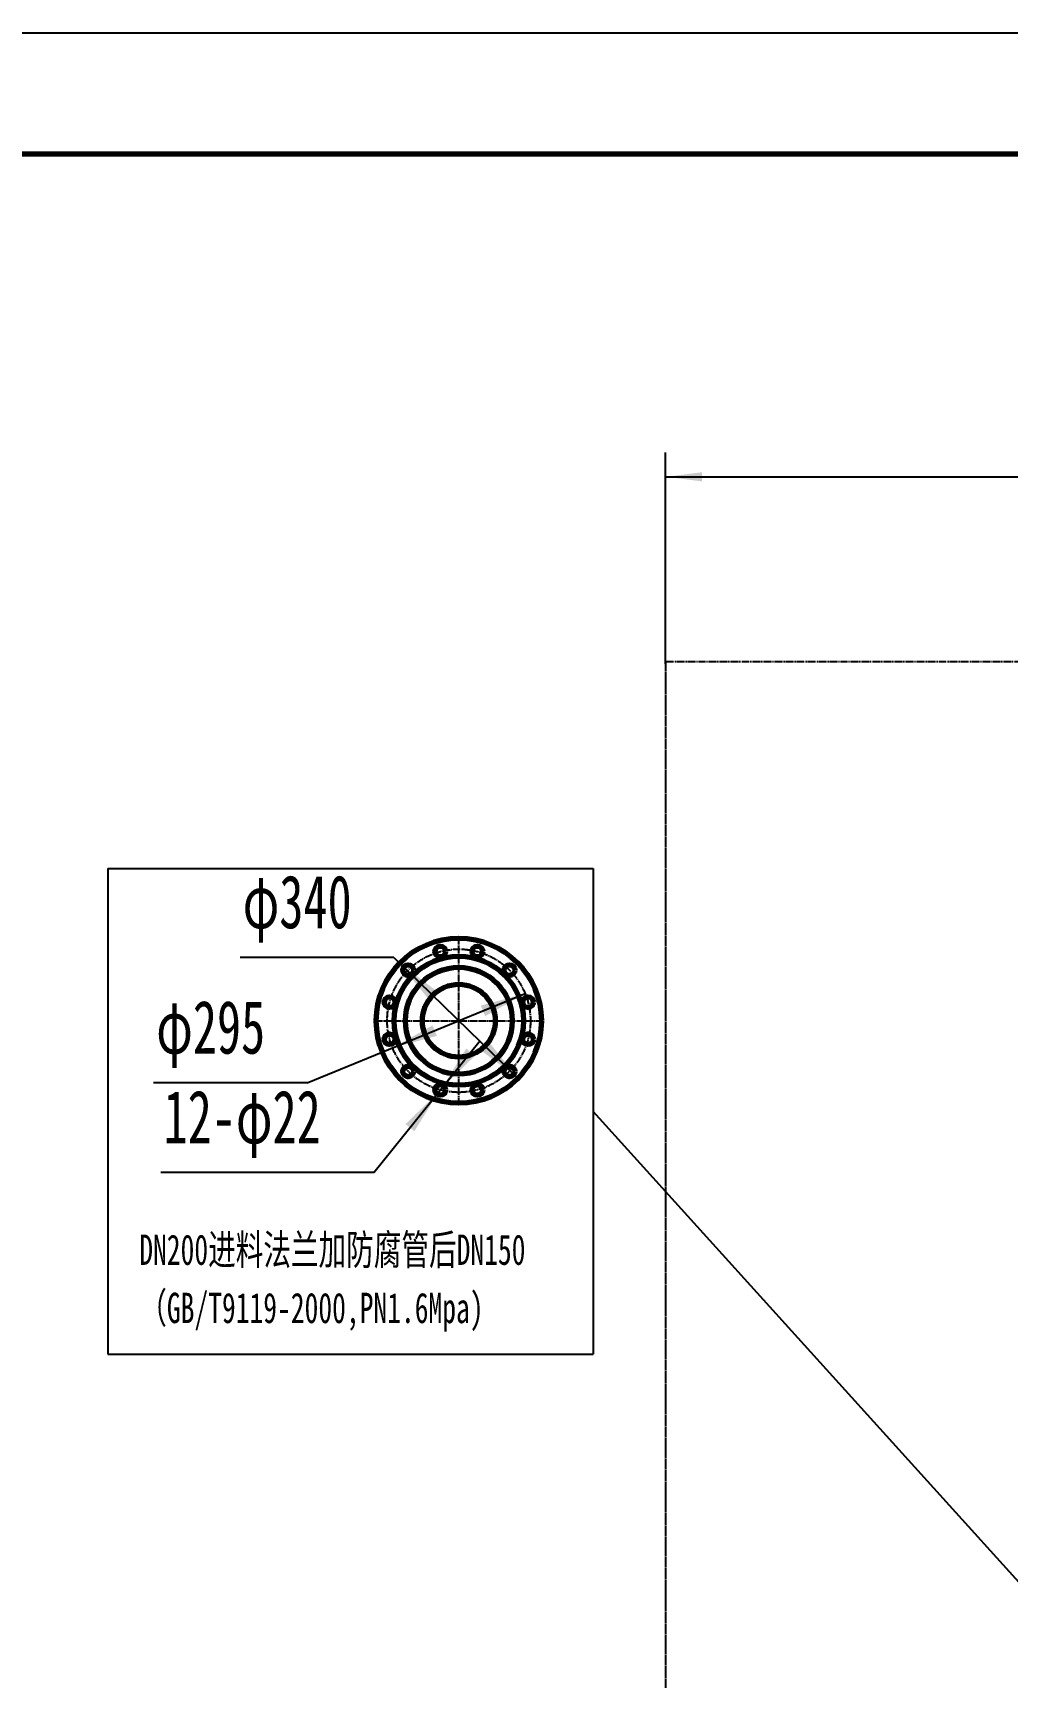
# Model space of a CAD drawing. Header units: millimetres. Extents: x -14850 to 14850, y -10500 to 10500.
# Drawn here: x 2955 to 6968, y 3728 to 10500 of the extents above; entities that cross this region are included whole.
import ezdxf

# ---------------------------------------------------------------- set-up
doc = ezdxf.new("R2010")
doc.units = ezdxf.units.MM
doc.linetypes.add('EB_DASHDOT', pattern=[39, 30, -3, 3, -3])
doc.linetypes.add('EB_DASHDOTDOT', pattern=[45, 30, -3, 3, -3, 3, -3])
for name, color, linetype, lineweight in [('CAXA0', 7, 'Continuous', 70), ('CAXA1', 1, 'EB_DASHDOT', 25), ('CAXA3', 7, 'Continuous', 25), ('CAXA4', 3, 'Continuous', 25)]:
    doc.layers.add(name, color=color, linetype=linetype, lineweight=lineweight)
doc.styles.add('标准', font='', dxfattribs={"width": 0.667})
doc.styles.get('标准').set_extended_font_data('NSimSun')
doc.dimstyles.new('标准', dxfattribs={"dimscale": 50, "dimtxt": 3.5, "dimasz": 3, "dimexe": 2, "dimexo": 0, "dimtad": 1, "dimdec": 1, "dimzin": 12, "dimdsep": 46, "dimtxsty": '标准', "dimcen": 0, "dimdle": 4, "dimaunit": 1, "dimazin": 2, "dimtfac": 1, "dimtdec": 3, "dimtmove": 0, "dimatfit": 3, "dimfxl": 0, "dimtolj": 1, "dimtzin": 0, "dimarcsym": 0})

# ---------------------------------------------------------------- blocks, each defined once
blk = doc.blocks.new('CAXBLOCK0', base_point=(14350, -10000))
at = {"layer": 'CAXA0', "linetype": 'Continuous', "lineweight": 70}
blk.add_line((14350, 10000), (-13600, 10000), dxfattribs=at)
at = {"layer": 'CAXA3', "linetype": 'Continuous', "lineweight": 25}
blk.add_line((-14850, 10500), (14850, 10500), dxfattribs=at)
blk = doc.blocks.new('*D779')
at = {"layer": 'CAXA4', "linetype": 'Continuous', "lineweight": 25}
for points in [[(5560.7, 8671.7), (5710.7, 8652.9), (5710.7, 8690.4)], [(10960.7, 8671.7), (10810.7, 8652.9), (10810.7, 8690.4)]]:
    blk.add_hatch(color=0, dxfattribs=at).paths.add_polyline_path(points, flags=0)
at = {"layer": 'CAXA4', "color": 0, "linetype": 'Continuous', "lineweight": 25}
for p, q in [((5560.7, 7901.9), (5560.7, 8771.7)), ((10960.7, 7901.9), (10960.7, 8771.7)), ((5560.7, 8671.7), (10960.7, 8671.7))]:
    blk.add_line(p, q, dxfattribs=at)
at = {"layer": 'CAXA4', "color": 0, "linetype": 'Continuous', "lineweight": 25, "insert": (8074.5, 8942.7), "char_height": 175, "attachment_point": 1, "style": '标准'}
blk.add_mtext('\\fNSimSun|b0|i0|p34;5400', dxfattribs=at)
blk = doc.blocks.new('*D783')
at = {"layer": 'CAXA4', "linetype": 'Continuous', "lineweight": 25}
for points in [[(4465.5, 6668.7), (4583.5, 6521.1), (4616.2, 6554.7)], [(4952.7, 6194.3), (4802, 6308.3), (4834.7, 6341.9)]]:
    blk.add_hatch(color=0, dxfattribs=at).paths.add_polyline_path(points, flags=0)
at = {"layer": 'CAXA4', "color": 0, "linetype": 'Continuous', "lineweight": 25}
for q in [(3808, 6692.3), (4952.7, 6194.3)]:
    blk.add_line((4441.2, 6692.3), q, dxfattribs=at)
at = {"layer": 'CAXA4', "color": 0, "linetype": 'Continuous', "lineweight": 25, "insert": (3818.9, 7031.1), "char_height": 218.75, "attachment_point": 1, "style": '标准'}
blk.add_mtext('\\fNSimSun|b0|i0|p34;φ340', dxfattribs=at)
blk = doc.blocks.new('*D784')
at = {"layer": 'CAXA4', "linetype": 'Continuous', "lineweight": 25}
for points in [[(4982.1, 6543.2), (4817.4, 6450.5), (4799.7, 6493.9)], [(4436.1, 6319.7), (4618.5, 6369.1), (4600.7, 6412.4)]]:
    blk.add_hatch(color=0, dxfattribs=at).paths.add_polyline_path(points, flags=0)
at = {"layer": 'CAXA4', "color": 0, "linetype": 'Continuous', "lineweight": 25}
for q in [(4982.1, 6543.2), (3451.8, 6176)]:
    blk.add_line((4085, 6176), q, dxfattribs=at)
at = {"layer": 'CAXA4', "color": 0, "linetype": 'Continuous', "lineweight": 25, "insert": (3462.7, 6514.7), "char_height": 218.75, "attachment_point": 1, "style": '标准'}
blk.add_mtext('\\fNSimSun|b0|i0|p34;φ295', dxfattribs=at)
blk = doc.blocks.new('*D785')
at = {"layer": 'CAXA4', "linetype": 'Continuous', "lineweight": 25}
for points in [[(4640.2, 6155.9), (4776, 6287.3), (4739.4, 6316.7)], [(4625.2, 6137.2), (4526, 5976.4), (4489.5, 6005.7)]]:
    blk.add_hatch(color=0, dxfattribs=at).paths.add_polyline_path(points, flags=0)
at = {"layer": 'CAXA4', "color": 0, "linetype": 'Continuous', "lineweight": 25}
for q in [(4796.9, 6350.7), (3482.2, 5806)]:
    blk.add_line((4359, 5806), q, dxfattribs=at)
at = {"layer": 'CAXA4', "color": 0, "linetype": 'Continuous', "lineweight": 25, "insert": (3493.1, 6144.8), "char_height": 218.75, "attachment_point": 1, "style": '标准'}
blk.add_mtext('\\fNSimSun|b0|i0|p34;12-φ22', dxfattribs=at)

msp = doc.modelspace()

# ---------------------------------------------------------------- linework, layer by layer
at = {"layer": 'CAXA0'}
for centre, radius in [((4709.07, 6431.48), 340), ((4632.72, 6716.42), 22), ((4785.42, 6716.42), 22), ((4709.07, 6431.48), 266), ((4500.47, 6640.07), 22), ((4709.07, 6431.48), 220), ((4917.66, 6640.07), 22), ((4709.07, 6431.48), 150), ((4424.12, 6507.83), 22), ((4994.02, 6507.83), 22), ((4424.12, 6355.13), 22), ((4994.02, 6355.13), 22), ((4500.47, 6222.88), 22), ((4917.66, 6222.88), 22), ((4632.72, 6146.53), 22), ((4785.42, 6146.53), 22)]:
    msp.add_circle(centre, radius, dxfattribs=at)
at = {"layer": 'CAXA1', "linetype": 'EB_DASHDOT', "lineweight": 25}
for p, q in [((4709.07, 6085.48), (4709.07, 6777.48)), ((4363.07, 6431.48), (5055.07, 6431.48))]:
    msp.add_line(p, q, dxfattribs=at)
at = {"layer": 'CAXA1'}
msp.add_circle((4709.07, 6431.48), 295, dxfattribs=at)
at = {"layer": 'CAXA3', "color": 5, "linetype": 'EB_DASHDOTDOT', "lineweight": 25}
for p, q in [((5560.69, 7911.47), (10960.69, 7911.47)), ((5560.69, 7906.7), (5560.69, 976.67)), ((5560.69, 7901.9), (5560.69, 976.67))]:
    msp.add_line(p, q, dxfattribs=at)
at = {"layer": 'CAXA4'}
for p, q in [((3262.72, 7057.83), (3262.72, 5057.83)), ((3262.72, 7057.83), (5262.72, 7057.83)), ((5262.72, 7057.83), (5262.72, 5057.83)), ((8234.84, 2769.38), (5262.72, 6057.83)), ((3262.72, 5057.83), (5262.72, 5057.83)), ((3262.72, 5057.83), (5262.72, 5057.83))]:
    msp.add_line(p, q, dxfattribs=at)

# ---------------------------------------------------------------- block references
at = {"layer": 'CAXA0'}
msp.add_blockref('CAXBLOCK0', (14350, -10000), dxfattribs=at)

# ---------------------------------------------------------------- texts
at = {"layer": 'CAXA4', "linetype": 'Continuous', "lineweight": 25, "char_height": 125, "attachment_point": 1, "style": '标准'}
for s, insert in [('\\fNSimSun|b0|i0|p34;DN200进料法兰加防腐管后DN150', (3392.89, 5551.09)), ('\\fNSimSun|b0|i0|p34;（GB/T9119-2000,PN1.6Mpa)', (3392.89, 5311.34))]:
    msp.add_mtext(s, dxfattribs=dict(at, insert=insert))

# ---------------------------------------------------------------- dimensions: what is measured, and where the dimension line sits
at = {"layer": 'CAXA4', "linetype": 'Continuous', "lineweight": 70}
dim = msp.add_linear_dim(base=(8260.69, 8671.68), p1=(5560.69, 7901.9), p2=(10960.69, 7901.9), text='\\fNSimSun;5400', dimstyle='标准', dxfattribs=at)
dim.commit()
dim.dimension.update_dxf_attribs({"geometry": '*D779', "text_midpoint": (8260.69, 8822.81)})
at = {"layer": 'CAXA4', "color": 7}
for p1, p2, text, picture, middle in [((4952.67, 6194.29), (4465.47, 6668.67), '\\fNSimSun;φ340', '*D783', (4051.61, 6881.25)), ((4982.07, 6543.25), (4436.06, 6319.71), '\\fNSimSun;φ295', '*D784', (3695.43, 6364.88)), ((4640.24, 6155.88), (4625.2, 6137.18), '\\fNSimSun;12-φ22', '*D785', (3847.64, 5994.96))]:
    dim = msp.add_diameter_dim_2p(p1=p1, p2=p2, text=text, dimstyle='标准', dxfattribs=at)
    dim.commit()
    dim.dimension.update_dxf_attribs({"geometry": picture, "text_midpoint": middle})

doc.saveas('drawing.dxf')
